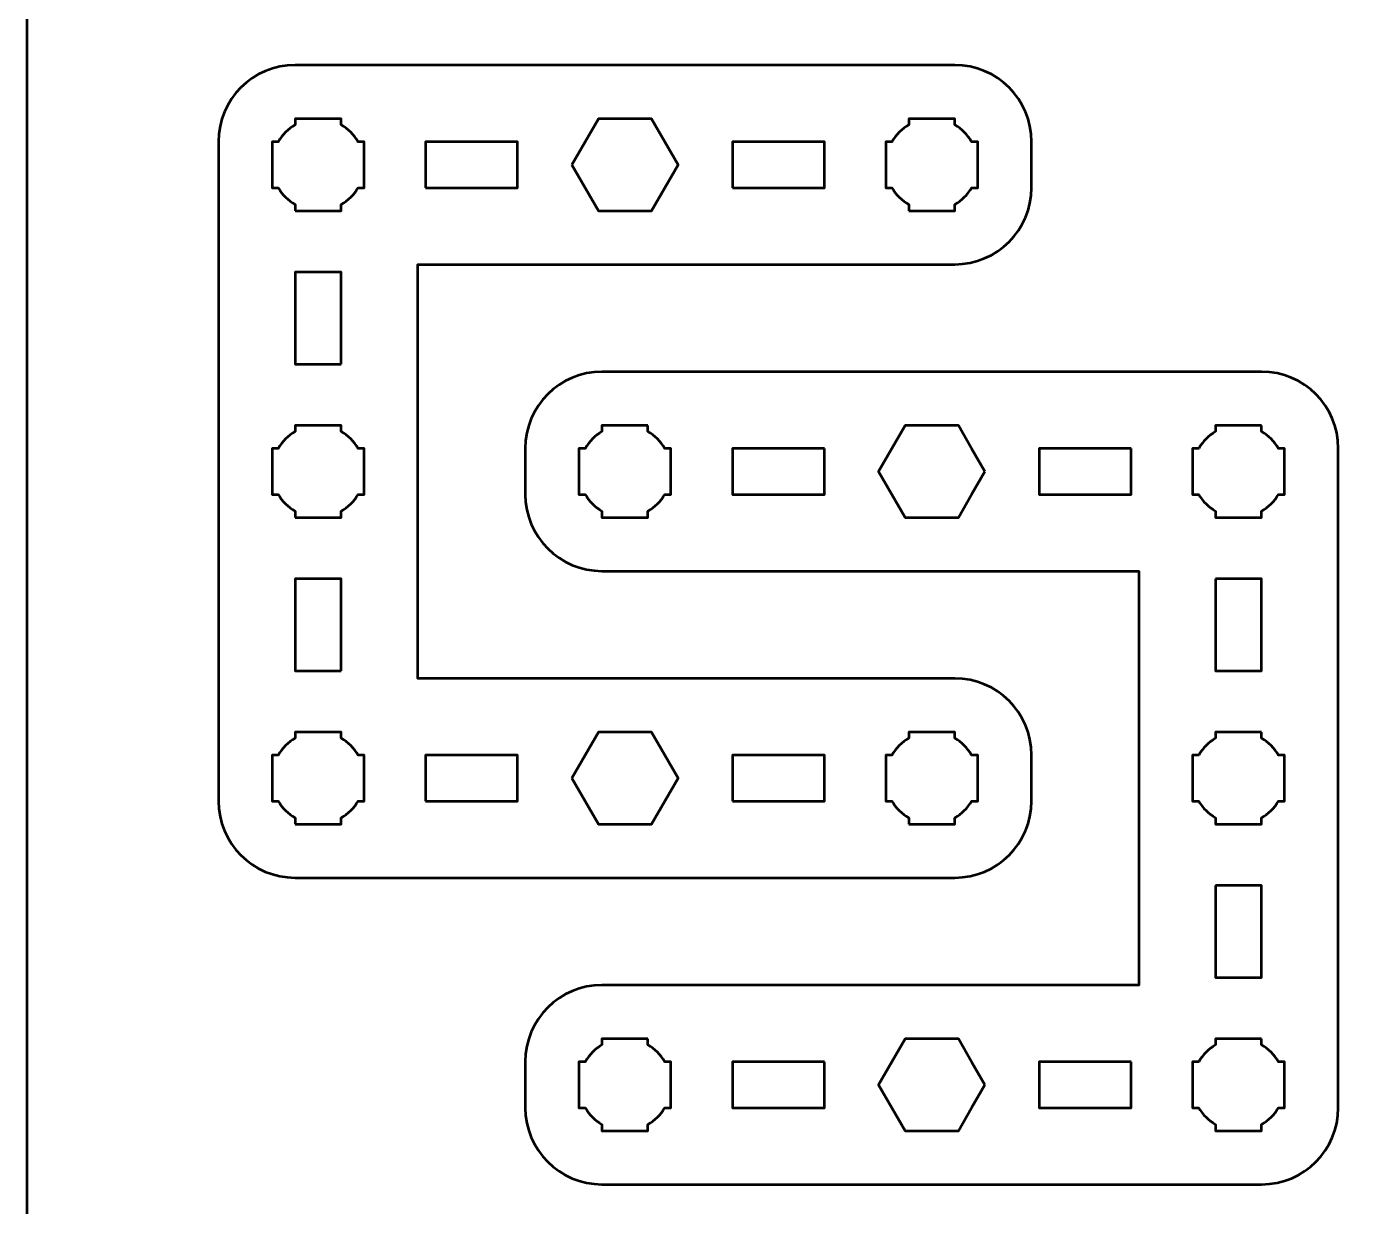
# Model space of a CAD drawing. Header units: centimetres. Extents: x -21 to 0, y -29.7 to 0.
# Drawn here: x -21 to -12.3, y -23.09 to -15.4 of the extents above; entities that cross this region are included whole.
import ezdxf

# ---------------------------------------------------------------- set-up
doc = ezdxf.new("R2010")
doc.units = ezdxf.units.CM
doc.header["$MEASUREMENT"] = 0
doc.layers.add('Layer 1', color=7, linetype='Continuous')

msp = doc.modelspace()

# ---------------------------------------------------------------- linework, layer by layer
at = {"layer": 'Layer 1', "color": 1, "lineweight": 53}
msp.add_open_spline([(-21.00003, -29.19995), (-21.00003, -29.19995), (-21.00003, -2.89992), (-21.00003, -2.89992), (-21.00003, -2.89992), (-21.00003, -2.81709), (-20.93286, -2.74992), (-20.85003, -2.74992), (-20.85003, -2.74992), (-20.7672, -2.74992), (-20.70003, -2.68275), (-20.70003, -2.59992), (-20.70003, -2.59992), (-20.70003, -2.51709), (-20.7672, -2.44992), (-20.85003, -2.44992), (-20.85003, -2.44992), (-20.93286, -2.44992), (-21.00003, -2.38275), (-21.00003, -2.29992), (-21.00003, -2.29992), (-21.00003, -2.21709), (-20.93286, -2.14992), (-20.85003, -2.14992), (-20.85003, -2.14992), (-20.7672, -2.14992), (-20.70003, -2.08275), (-20.70003, -1.99992), (-20.70003, -1.99992), (-20.70003, -1.91709), (-20.7672, -1.84992), (-20.85003, -1.84992), (-20.85003, -1.84992), (-20.93286, -1.84992), (-21.00003, -1.78275), (-21.00003, -1.69992), (-21.00003, -1.69992), (-21.00003, -1.61709), (-20.93286, -1.54992), (-20.85003, -1.54992), (-20.85003, -1.54992), (-20.7672, -1.54992), (-20.70003, -1.48275), (-20.70003, -1.39992), (-20.70003, -1.39992), (-20.70003, -1.31709), (-20.7672, -1.24992), (-20.85003, -1.24992), (-20.85003, -1.24992), (-20.93286, -1.24992), (-21.00003, -1.18275), (-21.00003, -1.09992), (-21.00003, -1.09992), (-21.00003, -1.09992), (-21.00003, -0.49992), (-21.00003, -0.49992), (-21.00003, -0.49992), (-21.00003, -0.22295), (-20.77694, 0.00004), (-20.49994, 0.00004), (-20.49994, 0.00004), (-20.49994, 0.00004), (-0.50008, 0.00004), (-0.50008, 0.00004), (-0.50008, 0.00004), (-0.22294, 0.00004), (0.00002, -0.22295), (0.00002, -0.49992), (0.00002, -0.49992), (0.00002, -0.49992), (0.00002, -29.19995), (0.00002, -29.19995), (0.00002, -29.19995), (0.00002, -29.47695), (-0.22294, -29.70004), (-0.50008, -29.70004), (-0.50008, -29.70004), (-0.50008, -29.70004), (-20.49994, -29.70004), (-20.49994, -29.70004), (-20.49994, -29.70004), (-20.77694, -29.70004), (-21.00003, -29.47695), (-21.00003, -29.19995)], degree=3, knots=[0, 0, 0, 0, 0.047619, 0.047619, 0.047619, 0.047619, 0.0952381, 0.0952381, 0.0952381, 0.0952381, 0.1428571, 0.1428571, 0.1428571, 0.1428571, 0.1904762, 0.1904762, 0.1904762, 0.1904762, 0.2380952, 0.2380952, 0.2380952, 0.2380952, 0.2857143, 0.2857143, 0.2857143, 0.2857143, 0.3333333, 0.3333333, 0.3333333, 0.3333333, 0.3809524, 0.3809524, 0.3809524, 0.3809524, 0.4285714, 0.4285714, 0.4285714, 0.4285714, 0.4761905, 0.4761905, 0.4761905, 0.4761905, 0.5238095, 0.5238095, 0.5238095, 0.5238095, 0.5714286, 0.5714286, 0.5714286, 0.5714286, 0.6190476, 0.6190476, 0.6190476, 0.6190476, 0.6666667, 0.6666667, 0.6666667, 0.6666667, 0.7142857, 0.7142857, 0.7142857, 0.7142857, 0.7619048, 0.7619048, 0.7619048, 0.7619048, 0.8095238, 0.8095238, 0.8095238, 0.8095238, 0.8571429, 0.8571429, 0.8571429, 0.8571429, 0.9047619, 0.9047619, 0.9047619, 0.9047619, 0.952381, 0.952381, 0.952381, 0.952381, 1, 1, 1, 1], dxfattribs=at)
at = {"layer": 'Layer 1', "color": 3, "lineweight": 53}
for points in [[(-14.95, -16.95), (-14.95, -16.95), (-18.45, -16.95), (-18.45, -16.95), (-18.45, -16.95), (-18.45, -16.95), (-18.45, -19.65), (-18.45, -19.65), (-18.45, -19.65), (-18.45, -19.65), (-14.95, -19.65), (-14.95, -19.65), (-14.95, -19.65), (-14.67391, -19.65), (-14.45, -19.87391), (-14.45, -20.15), (-14.45, -20.15), (-14.45, -20.15), (-14.45, -20.45), (-14.45, -20.45), (-14.45, -20.45), (-14.45, -20.72609), (-14.67391, -20.95), (-14.95, -20.95), (-14.95, -20.95), (-14.95, -20.95), (-18.95, -20.95), (-18.95, -20.95), (-18.95, -20.95), (-18.95, -20.95), (-19.25, -20.95), (-19.25, -20.95), (-19.25, -20.95), (-19.52609, -20.95), (-19.75, -20.72609), (-19.75, -20.45), (-19.75, -20.45), (-19.75, -20.45), (-19.75, -20.15), (-19.75, -20.15), (-19.75, -20.15), (-19.75, -20.15), (-19.75, -16.45), (-19.75, -16.45), (-19.75, -16.45), (-19.75, -16.45), (-19.75, -16.15), (-19.75, -16.15), (-19.75, -16.15), (-19.75, -15.87391), (-19.52609, -15.65), (-19.25, -15.65), (-19.25, -15.65), (-19.25, -15.65), (-18.95, -15.65), (-18.95, -15.65), (-18.95, -15.65), (-18.95, -15.65), (-14.95, -15.65), (-14.95, -15.65), (-14.95, -15.65), (-14.67391, -15.65), (-14.45, -15.87391), (-14.45, -16.15), (-14.45, -16.15), (-14.45, -16.15), (-14.45, -16.45), (-14.45, -16.45), (-14.45, -16.45), (-14.45, -16.72609), (-14.67391, -16.95), (-14.95, -16.95)], [(-17.25, -21.65), (-17.25, -21.65), (-13.75, -21.65), (-13.75, -21.65), (-13.75, -21.65), (-13.75, -21.65), (-13.75, -18.95), (-13.75, -18.95), (-13.75, -18.95), (-13.75, -18.95), (-17.25, -18.95), (-17.25, -18.95), (-17.25, -18.95), (-17.52609, -18.95), (-17.75, -18.72609), (-17.75, -18.45), (-17.75, -18.45), (-17.75, -18.45), (-17.75, -18.15), (-17.75, -18.15), (-17.75, -18.15), (-17.75, -17.87391), (-17.52609, -17.65), (-17.25, -17.65), (-17.25, -17.65), (-17.25, -17.65), (-13.25, -17.65), (-13.25, -17.65), (-13.25, -17.65), (-13.25, -17.65), (-12.95, -17.65), (-12.95, -17.65), (-12.95, -17.65), (-12.67391, -17.65), (-12.45, -17.87391), (-12.45, -18.15), (-12.45, -18.15), (-12.45, -18.15), (-12.45, -18.45), (-12.45, -18.45), (-12.45, -18.45), (-12.45, -18.45), (-12.45, -22.15), (-12.45, -22.15), (-12.45, -22.15), (-12.45, -22.15), (-12.45, -22.45), (-12.45, -22.45), (-12.45, -22.45), (-12.45, -22.72609), (-12.67391, -22.95), (-12.95, -22.95), (-12.95, -22.95), (-12.95, -22.95), (-13.25, -22.95), (-13.25, -22.95), (-13.25, -22.95), (-13.25, -22.95), (-17.25, -22.95), (-17.25, -22.95), (-17.25, -22.95), (-17.52609, -22.95), (-17.75, -22.72609), (-17.75, -22.45), (-17.75, -22.45), (-17.75, -22.45), (-17.75, -22.15), (-17.75, -22.15), (-17.75, -22.15), (-17.75, -21.87391), (-17.52609, -21.65), (-17.25, -21.65)]]:
    msp.add_open_spline(points, degree=3, knots=[0, 0, 0, 0, 0.0555556, 0.0555556, 0.0555556, 0.0555556, 0.1111111, 0.1111111, 0.1111111, 0.1111111, 0.1666667, 0.1666667, 0.1666667, 0.1666667, 0.2222222, 0.2222222, 0.2222222, 0.2222222, 0.2777778, 0.2777778, 0.2777778, 0.2777778, 0.3333333, 0.3333333, 0.3333333, 0.3333333, 0.3888889, 0.3888889, 0.3888889, 0.3888889, 0.4444444, 0.4444444, 0.4444444, 0.4444444, 0.5, 0.5, 0.5, 0.5, 0.5555556, 0.5555556, 0.5555556, 0.5555556, 0.6111111, 0.6111111, 0.6111111, 0.6111111, 0.6666667, 0.6666667, 0.6666667, 0.6666667, 0.7222222, 0.7222222, 0.7222222, 0.7222222, 0.7777778, 0.7777778, 0.7777778, 0.7777778, 0.8333333, 0.8333333, 0.8333333, 0.8333333, 0.8888889, 0.8888889, 0.8888889, 0.8888889, 0.9444444, 0.9444444, 0.9444444, 0.9444444, 1, 1, 1, 1], dxfattribs=at)
at = {"layer": 'Layer 1', "lineweight": 53}
for points, knots in [([(-19.25, -16.6), (-19.25, -16.6), (-19.25, -16.55985), (-19.25, -16.55985), (-19.25, -16.55985), (-19.29553, -16.5335), (-19.3335, -16.49553), (-19.35985, -16.45), (-19.35985, -16.45), (-19.35985, -16.45), (-19.4, -16.45), (-19.4, -16.45), (-19.4, -16.45), (-19.4, -16.45), (-19.4, -16.3), (-19.4, -16.3), (-19.4, -16.3), (-19.4, -16.3), (-19.4, -16.15), (-19.4, -16.15), (-19.4, -16.15), (-19.4, -16.15), (-19.35985, -16.15), (-19.35985, -16.15), (-19.35985, -16.15), (-19.3335, -16.10447), (-19.29553, -16.0665), (-19.25, -16.04015), (-19.25, -16.04015), (-19.25, -16.04015), (-19.25, -16), (-19.25, -16), (-19.25, -16), (-19.25, -16), (-19.1, -16), (-19.1, -16), (-19.1, -16), (-19.1, -16), (-18.95, -16), (-18.95, -16), (-18.95, -16), (-18.95, -16), (-18.95, -16.04015), (-18.95, -16.04015), (-18.95, -16.04015), (-18.90447, -16.0665), (-18.8665, -16.10447), (-18.84015, -16.15), (-18.84015, -16.15), (-18.84015, -16.15), (-18.8, -16.15), (-18.8, -16.15), (-18.8, -16.15), (-18.8, -16.15), (-18.8, -16.3), (-18.8, -16.3), (-18.8, -16.3), (-18.8, -16.3), (-18.8, -16.45), (-18.8, -16.45), (-18.8, -16.45), (-18.8, -16.45), (-18.84015, -16.45), (-18.84015, -16.45), (-18.84015, -16.45), (-18.8665, -16.49553), (-18.90447, -16.5335), (-18.95, -16.55985), (-18.95, -16.55985), (-18.95, -16.55985), (-18.95, -16.6), (-18.95, -16.6), (-18.95, -16.6), (-18.95, -16.6), (-19.1, -16.6), (-19.1, -16.6), (-19.1, -16.6), (-19.1, -16.6), (-19.25, -16.6), (-19.25, -16.6)], [0, 0, 0, 0, 0.05, 0.05, 0.05, 0.05, 0.1, 0.1, 0.1, 0.1, 0.15, 0.15, 0.15, 0.15, 0.2, 0.2, 0.2, 0.2, 0.25, 0.25, 0.25, 0.25, 0.3, 0.3, 0.3, 0.3, 0.35, 0.35, 0.35, 0.35, 0.4, 0.4, 0.4, 0.4, 0.45, 0.45, 0.45, 0.45, 0.5, 0.5, 0.5, 0.5, 0.55, 0.55, 0.55, 0.55, 0.6, 0.6, 0.6, 0.6, 0.65, 0.65, 0.65, 0.65, 0.7, 0.7, 0.7, 0.7, 0.75, 0.75, 0.75, 0.75, 0.8, 0.8, 0.8, 0.8, 0.85, 0.85, 0.85, 0.85, 0.9, 0.9, 0.9, 0.9, 0.95, 0.95, 0.95, 0.95, 1, 1, 1, 1]), ([(-17.44641, -16.3), (-17.44641, -16.3), (-17.35981, -16.15), (-17.35981, -16.15), (-17.35981, -16.15), (-17.35981, -16.15), (-17.27321, -16), (-17.27321, -16), (-17.27321, -16), (-17.27321, -16), (-17.1, -16), (-17.1, -16), (-17.1, -16), (-17.1, -16), (-16.92679, -16), (-16.92679, -16), (-16.92679, -16), (-16.92679, -16), (-16.84019, -16.15), (-16.84019, -16.15), (-16.84019, -16.15), (-16.84019, -16.15), (-16.75359, -16.3), (-16.75359, -16.3), (-16.75359, -16.3), (-16.75359, -16.3), (-16.84019, -16.45), (-16.84019, -16.45), (-16.84019, -16.45), (-16.84019, -16.45), (-16.92679, -16.6), (-16.92679, -16.6), (-16.92679, -16.6), (-16.92679, -16.6), (-17.1, -16.6), (-17.1, -16.6), (-17.1, -16.6), (-17.1, -16.6), (-17.27321, -16.6), (-17.27321, -16.6), (-17.27321, -16.6), (-17.27321, -16.6), (-17.35981, -16.45), (-17.35981, -16.45), (-17.35981, -16.45), (-17.35981, -16.45), (-17.44641, -16.3), (-17.44641, -16.3)], [0, 0, 0, 0, 0.0833333, 0.0833333, 0.0833333, 0.0833333, 0.1666667, 0.1666667, 0.1666667, 0.1666667, 0.25, 0.25, 0.25, 0.25, 0.3333333, 0.3333333, 0.3333333, 0.3333333, 0.4166667, 0.4166667, 0.4166667, 0.4166667, 0.5, 0.5, 0.5, 0.5, 0.5833333, 0.5833333, 0.5833333, 0.5833333, 0.6666667, 0.6666667, 0.6666667, 0.6666667, 0.75, 0.75, 0.75, 0.75, 0.8333333, 0.8333333, 0.8333333, 0.8333333, 0.9166667, 0.9166667, 0.9166667, 0.9166667, 1, 1, 1, 1]), ([(-15.25, -16.6), (-15.25, -16.6), (-15.25, -16.55985), (-15.25, -16.55985), (-15.25, -16.55985), (-15.29553, -16.5335), (-15.3335, -16.49553), (-15.35985, -16.45), (-15.35985, -16.45), (-15.35985, -16.45), (-15.4, -16.45), (-15.4, -16.45), (-15.4, -16.45), (-15.4, -16.45), (-15.4, -16.3), (-15.4, -16.3), (-15.4, -16.3), (-15.4, -16.3), (-15.4, -16.15), (-15.4, -16.15), (-15.4, -16.15), (-15.4, -16.15), (-15.35985, -16.15), (-15.35985, -16.15), (-15.35985, -16.15), (-15.3335, -16.10447), (-15.29553, -16.0665), (-15.25, -16.04015), (-15.25, -16.04015), (-15.25, -16.04015), (-15.25, -16), (-15.25, -16), (-15.25, -16), (-15.25, -16), (-15.1, -16), (-15.1, -16), (-15.1, -16), (-15.1, -16), (-14.95, -16), (-14.95, -16), (-14.95, -16), (-14.95, -16), (-14.95, -16.04015), (-14.95, -16.04015), (-14.95, -16.04015), (-14.90447, -16.0665), (-14.8665, -16.10447), (-14.84015, -16.15), (-14.84015, -16.15), (-14.84015, -16.15), (-14.8, -16.15), (-14.8, -16.15), (-14.8, -16.15), (-14.8, -16.15), (-14.8, -16.3), (-14.8, -16.3), (-14.8, -16.3), (-14.8, -16.3), (-14.8, -16.45), (-14.8, -16.45), (-14.8, -16.45), (-14.8, -16.45), (-14.84015, -16.45), (-14.84015, -16.45), (-14.84015, -16.45), (-14.8665, -16.49553), (-14.90447, -16.5335), (-14.95, -16.55985), (-14.95, -16.55985), (-14.95, -16.55985), (-14.95, -16.6), (-14.95, -16.6), (-14.95, -16.6), (-14.95, -16.6), (-15.1, -16.6), (-15.1, -16.6), (-15.1, -16.6), (-15.1, -16.6), (-15.25, -16.6), (-15.25, -16.6)], [0, 0, 0, 0, 0.05, 0.05, 0.05, 0.05, 0.1, 0.1, 0.1, 0.1, 0.15, 0.15, 0.15, 0.15, 0.2, 0.2, 0.2, 0.2, 0.25, 0.25, 0.25, 0.25, 0.3, 0.3, 0.3, 0.3, 0.35, 0.35, 0.35, 0.35, 0.4, 0.4, 0.4, 0.4, 0.45, 0.45, 0.45, 0.45, 0.5, 0.5, 0.5, 0.5, 0.55, 0.55, 0.55, 0.55, 0.6, 0.6, 0.6, 0.6, 0.65, 0.65, 0.65, 0.65, 0.7, 0.7, 0.7, 0.7, 0.75, 0.75, 0.75, 0.75, 0.8, 0.8, 0.8, 0.8, 0.85, 0.85, 0.85, 0.85, 0.9, 0.9, 0.9, 0.9, 0.95, 0.95, 0.95, 0.95, 1, 1, 1, 1]), ([(-18.4, -16.45), (-18.4, -16.45), (-18.4, -16.15), (-18.4, -16.15), (-18.4, -16.15), (-18.4, -16.15), (-17.8, -16.15), (-17.8, -16.15), (-17.8, -16.15), (-17.8, -16.15), (-17.8, -16.45), (-17.8, -16.45), (-17.8, -16.45), (-17.8, -16.45), (-18.4, -16.45), (-18.4, -16.45)], [0, 0, 0, 0, 0.25, 0.25, 0.25, 0.25, 0.5, 0.5, 0.5, 0.5, 0.75, 0.75, 0.75, 0.75, 1, 1, 1, 1]), ([(-16.4, -16.45), (-16.4, -16.45), (-16.4, -16.15), (-16.4, -16.15), (-16.4, -16.15), (-16.4, -16.15), (-15.8, -16.15), (-15.8, -16.15), (-15.8, -16.15), (-15.8, -16.15), (-15.8, -16.45), (-15.8, -16.45), (-15.8, -16.45), (-15.8, -16.45), (-16.4, -16.45), (-16.4, -16.45)], [0, 0, 0, 0, 0.25, 0.25, 0.25, 0.25, 0.5, 0.5, 0.5, 0.5, 0.75, 0.75, 0.75, 0.75, 1, 1, 1, 1]), ([(-18.95, -17.6), (-18.95, -17.6), (-19.25, -17.6), (-19.25, -17.6), (-19.25, -17.6), (-19.25, -17.6), (-19.25, -17), (-19.25, -17), (-19.25, -17), (-19.25, -17), (-18.95, -17), (-18.95, -17), (-18.95, -17), (-18.95, -17), (-18.95, -17.6), (-18.95, -17.6)], [0, 0, 0, 0, 0.25, 0.25, 0.25, 0.25, 0.5, 0.5, 0.5, 0.5, 0.75, 0.75, 0.75, 0.75, 1, 1, 1, 1]), ([(-19.25, -18.6), (-19.25, -18.6), (-19.25, -18.55985), (-19.25, -18.55985), (-19.25, -18.55985), (-19.29553, -18.5335), (-19.3335, -18.49553), (-19.35985, -18.45), (-19.35985, -18.45), (-19.35985, -18.45), (-19.4, -18.45), (-19.4, -18.45), (-19.4, -18.45), (-19.4, -18.45), (-19.4, -18.3), (-19.4, -18.3), (-19.4, -18.3), (-19.4, -18.3), (-19.4, -18.15), (-19.4, -18.15), (-19.4, -18.15), (-19.4, -18.15), (-19.35985, -18.15), (-19.35985, -18.15), (-19.35985, -18.15), (-19.3335, -18.10447), (-19.29553, -18.0665), (-19.25, -18.04015), (-19.25, -18.04015), (-19.25, -18.04015), (-19.25, -18), (-19.25, -18), (-19.25, -18), (-19.25, -18), (-19.1, -18), (-19.1, -18), (-19.1, -18), (-19.1, -18), (-18.95, -18), (-18.95, -18), (-18.95, -18), (-18.95, -18), (-18.95, -18.04015), (-18.95, -18.04015), (-18.95, -18.04015), (-18.90447, -18.0665), (-18.8665, -18.10447), (-18.84015, -18.15), (-18.84015, -18.15), (-18.84015, -18.15), (-18.8, -18.15), (-18.8, -18.15), (-18.8, -18.15), (-18.8, -18.15), (-18.8, -18.3), (-18.8, -18.3), (-18.8, -18.3), (-18.8, -18.3), (-18.8, -18.45), (-18.8, -18.45), (-18.8, -18.45), (-18.8, -18.45), (-18.84015, -18.45), (-18.84015, -18.45), (-18.84015, -18.45), (-18.8665, -18.49553), (-18.90447, -18.5335), (-18.95, -18.55985), (-18.95, -18.55985), (-18.95, -18.55985), (-18.95, -18.6), (-18.95, -18.6), (-18.95, -18.6), (-18.95, -18.6), (-19.1, -18.6), (-19.1, -18.6), (-19.1, -18.6), (-19.1, -18.6), (-19.25, -18.6), (-19.25, -18.6)], [0, 0, 0, 0, 0.05, 0.05, 0.05, 0.05, 0.1, 0.1, 0.1, 0.1, 0.15, 0.15, 0.15, 0.15, 0.2, 0.2, 0.2, 0.2, 0.25, 0.25, 0.25, 0.25, 0.3, 0.3, 0.3, 0.3, 0.35, 0.35, 0.35, 0.35, 0.4, 0.4, 0.4, 0.4, 0.45, 0.45, 0.45, 0.45, 0.5, 0.5, 0.5, 0.5, 0.55, 0.55, 0.55, 0.55, 0.6, 0.6, 0.6, 0.6, 0.65, 0.65, 0.65, 0.65, 0.7, 0.7, 0.7, 0.7, 0.75, 0.75, 0.75, 0.75, 0.8, 0.8, 0.8, 0.8, 0.85, 0.85, 0.85, 0.85, 0.9, 0.9, 0.9, 0.9, 0.95, 0.95, 0.95, 0.95, 1, 1, 1, 1]), ([(-16.95, -18), (-16.95, -18), (-16.95, -18.04015), (-16.95, -18.04015), (-16.95, -18.04015), (-16.90447, -18.0665), (-16.8665, -18.10447), (-16.84015, -18.15), (-16.84015, -18.15), (-16.84015, -18.15), (-16.8, -18.15), (-16.8, -18.15), (-16.8, -18.15), (-16.8, -18.15), (-16.8, -18.3), (-16.8, -18.3), (-16.8, -18.3), (-16.8, -18.3), (-16.8, -18.45), (-16.8, -18.45), (-16.8, -18.45), (-16.8, -18.45), (-16.84015, -18.45), (-16.84015, -18.45), (-16.84015, -18.45), (-16.8665, -18.49553), (-16.90447, -18.5335), (-16.95, -18.55985), (-16.95, -18.55985), (-16.95, -18.55985), (-16.95, -18.6), (-16.95, -18.6), (-16.95, -18.6), (-16.95, -18.6), (-17.1, -18.6), (-17.1, -18.6), (-17.1, -18.6), (-17.1, -18.6), (-17.25, -18.6), (-17.25, -18.6), (-17.25, -18.6), (-17.25, -18.6), (-17.25, -18.55985), (-17.25, -18.55985), (-17.25, -18.55985), (-17.29553, -18.5335), (-17.3335, -18.49553), (-17.35985, -18.45), (-17.35985, -18.45), (-17.35985, -18.45), (-17.4, -18.45), (-17.4, -18.45), (-17.4, -18.45), (-17.4, -18.45), (-17.4, -18.3), (-17.4, -18.3), (-17.4, -18.3), (-17.4, -18.3), (-17.4, -18.15), (-17.4, -18.15), (-17.4, -18.15), (-17.4, -18.15), (-17.35985, -18.15), (-17.35985, -18.15), (-17.35985, -18.15), (-17.3335, -18.10447), (-17.29553, -18.0665), (-17.25, -18.04015), (-17.25, -18.04015), (-17.25, -18.04015), (-17.25, -18), (-17.25, -18), (-17.25, -18), (-17.25, -18), (-17.1, -18), (-17.1, -18), (-17.1, -18), (-17.1, -18), (-16.95, -18), (-16.95, -18)], [0, 0, 0, 0, 0.05, 0.05, 0.05, 0.05, 0.1, 0.1, 0.1, 0.1, 0.15, 0.15, 0.15, 0.15, 0.2, 0.2, 0.2, 0.2, 0.25, 0.25, 0.25, 0.25, 0.3, 0.3, 0.3, 0.3, 0.35, 0.35, 0.35, 0.35, 0.4, 0.4, 0.4, 0.4, 0.45, 0.45, 0.45, 0.45, 0.5, 0.5, 0.5, 0.5, 0.55, 0.55, 0.55, 0.55, 0.6, 0.6, 0.6, 0.6, 0.65, 0.65, 0.65, 0.65, 0.7, 0.7, 0.7, 0.7, 0.75, 0.75, 0.75, 0.75, 0.8, 0.8, 0.8, 0.8, 0.85, 0.85, 0.85, 0.85, 0.9, 0.9, 0.9, 0.9, 0.95, 0.95, 0.95, 0.95, 1, 1, 1, 1]), ([(-14.75359, -18.3), (-14.75359, -18.3), (-14.84019, -18.45), (-14.84019, -18.45), (-14.84019, -18.45), (-14.84019, -18.45), (-14.92679, -18.6), (-14.92679, -18.6), (-14.92679, -18.6), (-14.92679, -18.6), (-15.1, -18.6), (-15.1, -18.6), (-15.1, -18.6), (-15.1, -18.6), (-15.27321, -18.6), (-15.27321, -18.6), (-15.27321, -18.6), (-15.27321, -18.6), (-15.35981, -18.45), (-15.35981, -18.45), (-15.35981, -18.45), (-15.35981, -18.45), (-15.44641, -18.3), (-15.44641, -18.3), (-15.44641, -18.3), (-15.44641, -18.3), (-15.35981, -18.15), (-15.35981, -18.15), (-15.35981, -18.15), (-15.35981, -18.15), (-15.27321, -18), (-15.27321, -18), (-15.27321, -18), (-15.27321, -18), (-15.1, -18), (-15.1, -18), (-15.1, -18), (-15.1, -18), (-14.92679, -18), (-14.92679, -18), (-14.92679, -18), (-14.92679, -18), (-14.84019, -18.15), (-14.84019, -18.15), (-14.84019, -18.15), (-14.84019, -18.15), (-14.75359, -18.3), (-14.75359, -18.3)], [0, 0, 0, 0, 0.0833333, 0.0833333, 0.0833333, 0.0833333, 0.1666667, 0.1666667, 0.1666667, 0.1666667, 0.25, 0.25, 0.25, 0.25, 0.3333333, 0.3333333, 0.3333333, 0.3333333, 0.4166667, 0.4166667, 0.4166667, 0.4166667, 0.5, 0.5, 0.5, 0.5, 0.5833333, 0.5833333, 0.5833333, 0.5833333, 0.6666667, 0.6666667, 0.6666667, 0.6666667, 0.75, 0.75, 0.75, 0.75, 0.8333333, 0.8333333, 0.8333333, 0.8333333, 0.9166667, 0.9166667, 0.9166667, 0.9166667, 1, 1, 1, 1]), ([(-12.95, -18), (-12.95, -18), (-12.95, -18.04015), (-12.95, -18.04015), (-12.95, -18.04015), (-12.90447, -18.0665), (-12.8665, -18.10447), (-12.84015, -18.15), (-12.84015, -18.15), (-12.84015, -18.15), (-12.8, -18.15), (-12.8, -18.15), (-12.8, -18.15), (-12.8, -18.15), (-12.8, -18.3), (-12.8, -18.3), (-12.8, -18.3), (-12.8, -18.3), (-12.8, -18.45), (-12.8, -18.45), (-12.8, -18.45), (-12.8, -18.45), (-12.84015, -18.45), (-12.84015, -18.45), (-12.84015, -18.45), (-12.8665, -18.49553), (-12.90447, -18.5335), (-12.95, -18.55985), (-12.95, -18.55985), (-12.95, -18.55985), (-12.95, -18.6), (-12.95, -18.6), (-12.95, -18.6), (-12.95, -18.6), (-13.1, -18.6), (-13.1, -18.6), (-13.1, -18.6), (-13.1, -18.6), (-13.25, -18.6), (-13.25, -18.6), (-13.25, -18.6), (-13.25, -18.6), (-13.25, -18.55985), (-13.25, -18.55985), (-13.25, -18.55985), (-13.29553, -18.5335), (-13.3335, -18.49553), (-13.35985, -18.45), (-13.35985, -18.45), (-13.35985, -18.45), (-13.4, -18.45), (-13.4, -18.45), (-13.4, -18.45), (-13.4, -18.45), (-13.4, -18.3), (-13.4, -18.3), (-13.4, -18.3), (-13.4, -18.3), (-13.4, -18.15), (-13.4, -18.15), (-13.4, -18.15), (-13.4, -18.15), (-13.35985, -18.15), (-13.35985, -18.15), (-13.35985, -18.15), (-13.3335, -18.10447), (-13.29553, -18.0665), (-13.25, -18.04015), (-13.25, -18.04015), (-13.25, -18.04015), (-13.25, -18), (-13.25, -18), (-13.25, -18), (-13.25, -18), (-13.1, -18), (-13.1, -18), (-13.1, -18), (-13.1, -18), (-12.95, -18), (-12.95, -18)], [0, 0, 0, 0, 0.05, 0.05, 0.05, 0.05, 0.1, 0.1, 0.1, 0.1, 0.15, 0.15, 0.15, 0.15, 0.2, 0.2, 0.2, 0.2, 0.25, 0.25, 0.25, 0.25, 0.3, 0.3, 0.3, 0.3, 0.35, 0.35, 0.35, 0.35, 0.4, 0.4, 0.4, 0.4, 0.45, 0.45, 0.45, 0.45, 0.5, 0.5, 0.5, 0.5, 0.55, 0.55, 0.55, 0.55, 0.6, 0.6, 0.6, 0.6, 0.65, 0.65, 0.65, 0.65, 0.7, 0.7, 0.7, 0.7, 0.75, 0.75, 0.75, 0.75, 0.8, 0.8, 0.8, 0.8, 0.85, 0.85, 0.85, 0.85, 0.9, 0.9, 0.9, 0.9, 0.95, 0.95, 0.95, 0.95, 1, 1, 1, 1]), ([(-15.8, -18.15), (-15.8, -18.15), (-15.8, -18.45), (-15.8, -18.45), (-15.8, -18.45), (-15.8, -18.45), (-16.4, -18.45), (-16.4, -18.45), (-16.4, -18.45), (-16.4, -18.45), (-16.4, -18.15), (-16.4, -18.15), (-16.4, -18.15), (-16.4, -18.15), (-15.8, -18.15), (-15.8, -18.15)], [0, 0, 0, 0, 0.25, 0.25, 0.25, 0.25, 0.5, 0.5, 0.5, 0.5, 0.75, 0.75, 0.75, 0.75, 1, 1, 1, 1]), ([(-13.8, -18.15), (-13.8, -18.15), (-13.8, -18.45), (-13.8, -18.45), (-13.8, -18.45), (-13.8, -18.45), (-14.4, -18.45), (-14.4, -18.45), (-14.4, -18.45), (-14.4, -18.45), (-14.4, -18.15), (-14.4, -18.15), (-14.4, -18.15), (-14.4, -18.15), (-13.8, -18.15), (-13.8, -18.15)], [0, 0, 0, 0, 0.25, 0.25, 0.25, 0.25, 0.5, 0.5, 0.5, 0.5, 0.75, 0.75, 0.75, 0.75, 1, 1, 1, 1]), ([(-18.95, -19.6), (-18.95, -19.6), (-19.25, -19.6), (-19.25, -19.6), (-19.25, -19.6), (-19.25, -19.6), (-19.25, -19), (-19.25, -19), (-19.25, -19), (-19.25, -19), (-18.95, -19), (-18.95, -19), (-18.95, -19), (-18.95, -19), (-18.95, -19.6), (-18.95, -19.6)], [0, 0, 0, 0, 0.25, 0.25, 0.25, 0.25, 0.5, 0.5, 0.5, 0.5, 0.75, 0.75, 0.75, 0.75, 1, 1, 1, 1]), ([(-13.25, -19), (-13.25, -19), (-12.95, -19), (-12.95, -19), (-12.95, -19), (-12.95, -19), (-12.95, -19.6), (-12.95, -19.6), (-12.95, -19.6), (-12.95, -19.6), (-13.25, -19.6), (-13.25, -19.6), (-13.25, -19.6), (-13.25, -19.6), (-13.25, -19), (-13.25, -19)], [0, 0, 0, 0, 0.25, 0.25, 0.25, 0.25, 0.5, 0.5, 0.5, 0.5, 0.75, 0.75, 0.75, 0.75, 1, 1, 1, 1]), ([(-19.25, -20.6), (-19.25, -20.6), (-19.25, -20.55985), (-19.25, -20.55985), (-19.25, -20.55985), (-19.29553, -20.5335), (-19.3335, -20.49553), (-19.35985, -20.45), (-19.35985, -20.45), (-19.35985, -20.45), (-19.4, -20.45), (-19.4, -20.45), (-19.4, -20.45), (-19.4, -20.45), (-19.4, -20.3), (-19.4, -20.3), (-19.4, -20.3), (-19.4, -20.3), (-19.4, -20.15), (-19.4, -20.15), (-19.4, -20.15), (-19.4, -20.15), (-19.35985, -20.15), (-19.35985, -20.15), (-19.35985, -20.15), (-19.3335, -20.10447), (-19.29553, -20.0665), (-19.25, -20.04015), (-19.25, -20.04015), (-19.25, -20.04015), (-19.25, -20), (-19.25, -20), (-19.25, -20), (-19.25, -20), (-19.1, -20), (-19.1, -20), (-19.1, -20), (-19.1, -20), (-18.95, -20), (-18.95, -20), (-18.95, -20), (-18.95, -20), (-18.95, -20.04015), (-18.95, -20.04015), (-18.95, -20.04015), (-18.90447, -20.0665), (-18.8665, -20.10447), (-18.84015, -20.15), (-18.84015, -20.15), (-18.84015, -20.15), (-18.8, -20.15), (-18.8, -20.15), (-18.8, -20.15), (-18.8, -20.15), (-18.8, -20.3), (-18.8, -20.3), (-18.8, -20.3), (-18.8, -20.3), (-18.8, -20.45), (-18.8, -20.45), (-18.8, -20.45), (-18.8, -20.45), (-18.84015, -20.45), (-18.84015, -20.45), (-18.84015, -20.45), (-18.8665, -20.49553), (-18.90447, -20.5335), (-18.95, -20.55985), (-18.95, -20.55985), (-18.95, -20.55985), (-18.95, -20.6), (-18.95, -20.6), (-18.95, -20.6), (-18.95, -20.6), (-19.1, -20.6), (-19.1, -20.6), (-19.1, -20.6), (-19.1, -20.6), (-19.25, -20.6), (-19.25, -20.6)], [0, 0, 0, 0, 0.05, 0.05, 0.05, 0.05, 0.1, 0.1, 0.1, 0.1, 0.15, 0.15, 0.15, 0.15, 0.2, 0.2, 0.2, 0.2, 0.25, 0.25, 0.25, 0.25, 0.3, 0.3, 0.3, 0.3, 0.35, 0.35, 0.35, 0.35, 0.4, 0.4, 0.4, 0.4, 0.45, 0.45, 0.45, 0.45, 0.5, 0.5, 0.5, 0.5, 0.55, 0.55, 0.55, 0.55, 0.6, 0.6, 0.6, 0.6, 0.65, 0.65, 0.65, 0.65, 0.7, 0.7, 0.7, 0.7, 0.75, 0.75, 0.75, 0.75, 0.8, 0.8, 0.8, 0.8, 0.85, 0.85, 0.85, 0.85, 0.9, 0.9, 0.9, 0.9, 0.95, 0.95, 0.95, 0.95, 1, 1, 1, 1]), ([(-17.44641, -20.3), (-17.44641, -20.3), (-17.35981, -20.15), (-17.35981, -20.15), (-17.35981, -20.15), (-17.35981, -20.15), (-17.27321, -20), (-17.27321, -20), (-17.27321, -20), (-17.27321, -20), (-17.1, -20), (-17.1, -20), (-17.1, -20), (-17.1, -20), (-16.92679, -20), (-16.92679, -20), (-16.92679, -20), (-16.92679, -20), (-16.84019, -20.15), (-16.84019, -20.15), (-16.84019, -20.15), (-16.84019, -20.15), (-16.75359, -20.3), (-16.75359, -20.3), (-16.75359, -20.3), (-16.75359, -20.3), (-16.84019, -20.45), (-16.84019, -20.45), (-16.84019, -20.45), (-16.84019, -20.45), (-16.92679, -20.6), (-16.92679, -20.6), (-16.92679, -20.6), (-16.92679, -20.6), (-17.1, -20.6), (-17.1, -20.6), (-17.1, -20.6), (-17.1, -20.6), (-17.27321, -20.6), (-17.27321, -20.6), (-17.27321, -20.6), (-17.27321, -20.6), (-17.35981, -20.45), (-17.35981, -20.45), (-17.35981, -20.45), (-17.35981, -20.45), (-17.44641, -20.3), (-17.44641, -20.3)], [0, 0, 0, 0, 0.0833333, 0.0833333, 0.0833333, 0.0833333, 0.1666667, 0.1666667, 0.1666667, 0.1666667, 0.25, 0.25, 0.25, 0.25, 0.3333333, 0.3333333, 0.3333333, 0.3333333, 0.4166667, 0.4166667, 0.4166667, 0.4166667, 0.5, 0.5, 0.5, 0.5, 0.5833333, 0.5833333, 0.5833333, 0.5833333, 0.6666667, 0.6666667, 0.6666667, 0.6666667, 0.75, 0.75, 0.75, 0.75, 0.8333333, 0.8333333, 0.8333333, 0.8333333, 0.9166667, 0.9166667, 0.9166667, 0.9166667, 1, 1, 1, 1]), ([(-15.25, -20.6), (-15.25, -20.6), (-15.25, -20.55985), (-15.25, -20.55985), (-15.25, -20.55985), (-15.29553, -20.5335), (-15.3335, -20.49553), (-15.35985, -20.45), (-15.35985, -20.45), (-15.35985, -20.45), (-15.4, -20.45), (-15.4, -20.45), (-15.4, -20.45), (-15.4, -20.45), (-15.4, -20.3), (-15.4, -20.3), (-15.4, -20.3), (-15.4, -20.3), (-15.4, -20.15), (-15.4, -20.15), (-15.4, -20.15), (-15.4, -20.15), (-15.35985, -20.15), (-15.35985, -20.15), (-15.35985, -20.15), (-15.3335, -20.10447), (-15.29553, -20.0665), (-15.25, -20.04015), (-15.25, -20.04015), (-15.25, -20.04015), (-15.25, -20), (-15.25, -20), (-15.25, -20), (-15.25, -20), (-15.1, -20), (-15.1, -20), (-15.1, -20), (-15.1, -20), (-14.95, -20), (-14.95, -20), (-14.95, -20), (-14.95, -20), (-14.95, -20.04015), (-14.95, -20.04015), (-14.95, -20.04015), (-14.90447, -20.0665), (-14.8665, -20.10447), (-14.84015, -20.15), (-14.84015, -20.15), (-14.84015, -20.15), (-14.8, -20.15), (-14.8, -20.15), (-14.8, -20.15), (-14.8, -20.15), (-14.8, -20.3), (-14.8, -20.3), (-14.8, -20.3), (-14.8, -20.3), (-14.8, -20.45), (-14.8, -20.45), (-14.8, -20.45), (-14.8, -20.45), (-14.84015, -20.45), (-14.84015, -20.45), (-14.84015, -20.45), (-14.8665, -20.49553), (-14.90447, -20.5335), (-14.95, -20.55985), (-14.95, -20.55985), (-14.95, -20.55985), (-14.95, -20.6), (-14.95, -20.6), (-14.95, -20.6), (-14.95, -20.6), (-15.1, -20.6), (-15.1, -20.6), (-15.1, -20.6), (-15.1, -20.6), (-15.25, -20.6), (-15.25, -20.6)], [0, 0, 0, 0, 0.05, 0.05, 0.05, 0.05, 0.1, 0.1, 0.1, 0.1, 0.15, 0.15, 0.15, 0.15, 0.2, 0.2, 0.2, 0.2, 0.25, 0.25, 0.25, 0.25, 0.3, 0.3, 0.3, 0.3, 0.35, 0.35, 0.35, 0.35, 0.4, 0.4, 0.4, 0.4, 0.45, 0.45, 0.45, 0.45, 0.5, 0.5, 0.5, 0.5, 0.55, 0.55, 0.55, 0.55, 0.6, 0.6, 0.6, 0.6, 0.65, 0.65, 0.65, 0.65, 0.7, 0.7, 0.7, 0.7, 0.75, 0.75, 0.75, 0.75, 0.8, 0.8, 0.8, 0.8, 0.85, 0.85, 0.85, 0.85, 0.9, 0.9, 0.9, 0.9, 0.95, 0.95, 0.95, 0.95, 1, 1, 1, 1]), ([(-12.95, -20), (-12.95, -20), (-12.95, -20.04015), (-12.95, -20.04015), (-12.95, -20.04015), (-12.90447, -20.0665), (-12.8665, -20.10447), (-12.84015, -20.15), (-12.84015, -20.15), (-12.84015, -20.15), (-12.8, -20.15), (-12.8, -20.15), (-12.8, -20.15), (-12.8, -20.15), (-12.8, -20.3), (-12.8, -20.3), (-12.8, -20.3), (-12.8, -20.3), (-12.8, -20.45), (-12.8, -20.45), (-12.8, -20.45), (-12.8, -20.45), (-12.84015, -20.45), (-12.84015, -20.45), (-12.84015, -20.45), (-12.8665, -20.49553), (-12.90447, -20.5335), (-12.95, -20.55985), (-12.95, -20.55985), (-12.95, -20.55985), (-12.95, -20.6), (-12.95, -20.6), (-12.95, -20.6), (-12.95, -20.6), (-13.1, -20.6), (-13.1, -20.6), (-13.1, -20.6), (-13.1, -20.6), (-13.25, -20.6), (-13.25, -20.6), (-13.25, -20.6), (-13.25, -20.6), (-13.25, -20.55985), (-13.25, -20.55985), (-13.25, -20.55985), (-13.29553, -20.5335), (-13.3335, -20.49553), (-13.35985, -20.45), (-13.35985, -20.45), (-13.35985, -20.45), (-13.4, -20.45), (-13.4, -20.45), (-13.4, -20.45), (-13.4, -20.45), (-13.4, -20.3), (-13.4, -20.3), (-13.4, -20.3), (-13.4, -20.3), (-13.4, -20.15), (-13.4, -20.15), (-13.4, -20.15), (-13.4, -20.15), (-13.35985, -20.15), (-13.35985, -20.15), (-13.35985, -20.15), (-13.3335, -20.10447), (-13.29553, -20.0665), (-13.25, -20.04015), (-13.25, -20.04015), (-13.25, -20.04015), (-13.25, -20), (-13.25, -20), (-13.25, -20), (-13.25, -20), (-13.1, -20), (-13.1, -20), (-13.1, -20), (-13.1, -20), (-12.95, -20), (-12.95, -20)], [0, 0, 0, 0, 0.05, 0.05, 0.05, 0.05, 0.1, 0.1, 0.1, 0.1, 0.15, 0.15, 0.15, 0.15, 0.2, 0.2, 0.2, 0.2, 0.25, 0.25, 0.25, 0.25, 0.3, 0.3, 0.3, 0.3, 0.35, 0.35, 0.35, 0.35, 0.4, 0.4, 0.4, 0.4, 0.45, 0.45, 0.45, 0.45, 0.5, 0.5, 0.5, 0.5, 0.55, 0.55, 0.55, 0.55, 0.6, 0.6, 0.6, 0.6, 0.65, 0.65, 0.65, 0.65, 0.7, 0.7, 0.7, 0.7, 0.75, 0.75, 0.75, 0.75, 0.8, 0.8, 0.8, 0.8, 0.85, 0.85, 0.85, 0.85, 0.9, 0.9, 0.9, 0.9, 0.95, 0.95, 0.95, 0.95, 1, 1, 1, 1]), ([(-18.4, -20.45), (-18.4, -20.45), (-18.4, -20.15), (-18.4, -20.15), (-18.4, -20.15), (-18.4, -20.15), (-17.8, -20.15), (-17.8, -20.15), (-17.8, -20.15), (-17.8, -20.15), (-17.8, -20.45), (-17.8, -20.45), (-17.8, -20.45), (-17.8, -20.45), (-18.4, -20.45), (-18.4, -20.45)], [0, 0, 0, 0, 0.25, 0.25, 0.25, 0.25, 0.5, 0.5, 0.5, 0.5, 0.75, 0.75, 0.75, 0.75, 1, 1, 1, 1]), ([(-16.4, -20.45), (-16.4, -20.45), (-16.4, -20.15), (-16.4, -20.15), (-16.4, -20.15), (-16.4, -20.15), (-15.8, -20.15), (-15.8, -20.15), (-15.8, -20.15), (-15.8, -20.15), (-15.8, -20.45), (-15.8, -20.45), (-15.8, -20.45), (-15.8, -20.45), (-16.4, -20.45), (-16.4, -20.45)], [0, 0, 0, 0, 0.25, 0.25, 0.25, 0.25, 0.5, 0.5, 0.5, 0.5, 0.75, 0.75, 0.75, 0.75, 1, 1, 1, 1]), ([(-13.25, -21), (-13.25, -21), (-12.95, -21), (-12.95, -21), (-12.95, -21), (-12.95, -21), (-12.95, -21.6), (-12.95, -21.6), (-12.95, -21.6), (-12.95, -21.6), (-13.25, -21.6), (-13.25, -21.6), (-13.25, -21.6), (-13.25, -21.6), (-13.25, -21), (-13.25, -21)], [0, 0, 0, 0, 0.25, 0.25, 0.25, 0.25, 0.5, 0.5, 0.5, 0.5, 0.75, 0.75, 0.75, 0.75, 1, 1, 1, 1]), ([(-16.95, -22), (-16.95, -22), (-16.95, -22.04015), (-16.95, -22.04015), (-16.95, -22.04015), (-16.90447, -22.0665), (-16.8665, -22.10447), (-16.84015, -22.15), (-16.84015, -22.15), (-16.84015, -22.15), (-16.8, -22.15), (-16.8, -22.15), (-16.8, -22.15), (-16.8, -22.15), (-16.8, -22.3), (-16.8, -22.3), (-16.8, -22.3), (-16.8, -22.3), (-16.8, -22.45), (-16.8, -22.45), (-16.8, -22.45), (-16.8, -22.45), (-16.84015, -22.45), (-16.84015, -22.45), (-16.84015, -22.45), (-16.8665, -22.49553), (-16.90447, -22.5335), (-16.95, -22.55985), (-16.95, -22.55985), (-16.95, -22.55985), (-16.95, -22.6), (-16.95, -22.6), (-16.95, -22.6), (-16.95, -22.6), (-17.1, -22.6), (-17.1, -22.6), (-17.1, -22.6), (-17.1, -22.6), (-17.25, -22.6), (-17.25, -22.6), (-17.25, -22.6), (-17.25, -22.6), (-17.25, -22.55985), (-17.25, -22.55985), (-17.25, -22.55985), (-17.29553, -22.5335), (-17.3335, -22.49553), (-17.35985, -22.45), (-17.35985, -22.45), (-17.35985, -22.45), (-17.4, -22.45), (-17.4, -22.45), (-17.4, -22.45), (-17.4, -22.45), (-17.4, -22.3), (-17.4, -22.3), (-17.4, -22.3), (-17.4, -22.3), (-17.4, -22.15), (-17.4, -22.15), (-17.4, -22.15), (-17.4, -22.15), (-17.35985, -22.15), (-17.35985, -22.15), (-17.35985, -22.15), (-17.3335, -22.10447), (-17.29553, -22.0665), (-17.25, -22.04015), (-17.25, -22.04015), (-17.25, -22.04015), (-17.25, -22), (-17.25, -22), (-17.25, -22), (-17.25, -22), (-17.1, -22), (-17.1, -22), (-17.1, -22), (-17.1, -22), (-16.95, -22), (-16.95, -22)], [0, 0, 0, 0, 0.05, 0.05, 0.05, 0.05, 0.1, 0.1, 0.1, 0.1, 0.15, 0.15, 0.15, 0.15, 0.2, 0.2, 0.2, 0.2, 0.25, 0.25, 0.25, 0.25, 0.3, 0.3, 0.3, 0.3, 0.35, 0.35, 0.35, 0.35, 0.4, 0.4, 0.4, 0.4, 0.45, 0.45, 0.45, 0.45, 0.5, 0.5, 0.5, 0.5, 0.55, 0.55, 0.55, 0.55, 0.6, 0.6, 0.6, 0.6, 0.65, 0.65, 0.65, 0.65, 0.7, 0.7, 0.7, 0.7, 0.75, 0.75, 0.75, 0.75, 0.8, 0.8, 0.8, 0.8, 0.85, 0.85, 0.85, 0.85, 0.9, 0.9, 0.9, 0.9, 0.95, 0.95, 0.95, 0.95, 1, 1, 1, 1]), ([(-14.75359, -22.3), (-14.75359, -22.3), (-14.84019, -22.45), (-14.84019, -22.45), (-14.84019, -22.45), (-14.84019, -22.45), (-14.92679, -22.6), (-14.92679, -22.6), (-14.92679, -22.6), (-14.92679, -22.6), (-15.1, -22.6), (-15.1, -22.6), (-15.1, -22.6), (-15.1, -22.6), (-15.27321, -22.6), (-15.27321, -22.6), (-15.27321, -22.6), (-15.27321, -22.6), (-15.35981, -22.45), (-15.35981, -22.45), (-15.35981, -22.45), (-15.35981, -22.45), (-15.44641, -22.3), (-15.44641, -22.3), (-15.44641, -22.3), (-15.44641, -22.3), (-15.35981, -22.15), (-15.35981, -22.15), (-15.35981, -22.15), (-15.35981, -22.15), (-15.27321, -22), (-15.27321, -22), (-15.27321, -22), (-15.27321, -22), (-15.1, -22), (-15.1, -22), (-15.1, -22), (-15.1, -22), (-14.92679, -22), (-14.92679, -22), (-14.92679, -22), (-14.92679, -22), (-14.84019, -22.15), (-14.84019, -22.15), (-14.84019, -22.15), (-14.84019, -22.15), (-14.75359, -22.3), (-14.75359, -22.3)], [0, 0, 0, 0, 0.0833333, 0.0833333, 0.0833333, 0.0833333, 0.1666667, 0.1666667, 0.1666667, 0.1666667, 0.25, 0.25, 0.25, 0.25, 0.3333333, 0.3333333, 0.3333333, 0.3333333, 0.4166667, 0.4166667, 0.4166667, 0.4166667, 0.5, 0.5, 0.5, 0.5, 0.5833333, 0.5833333, 0.5833333, 0.5833333, 0.6666667, 0.6666667, 0.6666667, 0.6666667, 0.75, 0.75, 0.75, 0.75, 0.8333333, 0.8333333, 0.8333333, 0.8333333, 0.9166667, 0.9166667, 0.9166667, 0.9166667, 1, 1, 1, 1]), ([(-12.95, -22), (-12.95, -22), (-12.95, -22.04015), (-12.95, -22.04015), (-12.95, -22.04015), (-12.90447, -22.0665), (-12.8665, -22.10447), (-12.84015, -22.15), (-12.84015, -22.15), (-12.84015, -22.15), (-12.8, -22.15), (-12.8, -22.15), (-12.8, -22.15), (-12.8, -22.15), (-12.8, -22.3), (-12.8, -22.3), (-12.8, -22.3), (-12.8, -22.3), (-12.8, -22.45), (-12.8, -22.45), (-12.8, -22.45), (-12.8, -22.45), (-12.84015, -22.45), (-12.84015, -22.45), (-12.84015, -22.45), (-12.8665, -22.49553), (-12.90447, -22.5335), (-12.95, -22.55985), (-12.95, -22.55985), (-12.95, -22.55985), (-12.95, -22.6), (-12.95, -22.6), (-12.95, -22.6), (-12.95, -22.6), (-13.1, -22.6), (-13.1, -22.6), (-13.1, -22.6), (-13.1, -22.6), (-13.25, -22.6), (-13.25, -22.6), (-13.25, -22.6), (-13.25, -22.6), (-13.25, -22.55985), (-13.25, -22.55985), (-13.25, -22.55985), (-13.29553, -22.5335), (-13.3335, -22.49553), (-13.35985, -22.45), (-13.35985, -22.45), (-13.35985, -22.45), (-13.4, -22.45), (-13.4, -22.45), (-13.4, -22.45), (-13.4, -22.45), (-13.4, -22.3), (-13.4, -22.3), (-13.4, -22.3), (-13.4, -22.3), (-13.4, -22.15), (-13.4, -22.15), (-13.4, -22.15), (-13.4, -22.15), (-13.35985, -22.15), (-13.35985, -22.15), (-13.35985, -22.15), (-13.3335, -22.10447), (-13.29553, -22.0665), (-13.25, -22.04015), (-13.25, -22.04015), (-13.25, -22.04015), (-13.25, -22), (-13.25, -22), (-13.25, -22), (-13.25, -22), (-13.1, -22), (-13.1, -22), (-13.1, -22), (-13.1, -22), (-12.95, -22), (-12.95, -22)], [0, 0, 0, 0, 0.05, 0.05, 0.05, 0.05, 0.1, 0.1, 0.1, 0.1, 0.15, 0.15, 0.15, 0.15, 0.2, 0.2, 0.2, 0.2, 0.25, 0.25, 0.25, 0.25, 0.3, 0.3, 0.3, 0.3, 0.35, 0.35, 0.35, 0.35, 0.4, 0.4, 0.4, 0.4, 0.45, 0.45, 0.45, 0.45, 0.5, 0.5, 0.5, 0.5, 0.55, 0.55, 0.55, 0.55, 0.6, 0.6, 0.6, 0.6, 0.65, 0.65, 0.65, 0.65, 0.7, 0.7, 0.7, 0.7, 0.75, 0.75, 0.75, 0.75, 0.8, 0.8, 0.8, 0.8, 0.85, 0.85, 0.85, 0.85, 0.9, 0.9, 0.9, 0.9, 0.95, 0.95, 0.95, 0.95, 1, 1, 1, 1]), ([(-15.8, -22.15), (-15.8, -22.15), (-15.8, -22.45), (-15.8, -22.45), (-15.8, -22.45), (-15.8, -22.45), (-16.4, -22.45), (-16.4, -22.45), (-16.4, -22.45), (-16.4, -22.45), (-16.4, -22.15), (-16.4, -22.15), (-16.4, -22.15), (-16.4, -22.15), (-15.8, -22.15), (-15.8, -22.15)], [0, 0, 0, 0, 0.25, 0.25, 0.25, 0.25, 0.5, 0.5, 0.5, 0.5, 0.75, 0.75, 0.75, 0.75, 1, 1, 1, 1]), ([(-13.8, -22.15), (-13.8, -22.15), (-13.8, -22.45), (-13.8, -22.45), (-13.8, -22.45), (-13.8, -22.45), (-14.4, -22.45), (-14.4, -22.45), (-14.4, -22.45), (-14.4, -22.45), (-14.4, -22.15), (-14.4, -22.15), (-14.4, -22.15), (-14.4, -22.15), (-13.8, -22.15), (-13.8, -22.15)], [0, 0, 0, 0, 0.25, 0.25, 0.25, 0.25, 0.5, 0.5, 0.5, 0.5, 0.75, 0.75, 0.75, 0.75, 1, 1, 1, 1])]:
    msp.add_open_spline(points, degree=3, knots=knots, dxfattribs=at)

doc.saveas('drawing.dxf')
